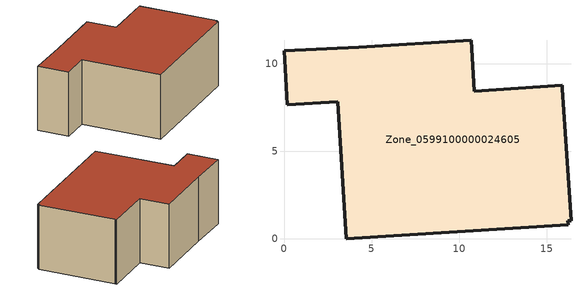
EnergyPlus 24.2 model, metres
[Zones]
Zone_0599100000024605
 floor ground (C_G): 16.39,1.03 16.21,1.02 16.22,0.79 3.55,0 3.07,7.83 0.19,7.65 0,10.74 4.26,10.93 10.69,11.32 10.87,8.41 15.89,8.75 15.9,8.63 15.91,8.55 z0
 wall outside (C_F): 4.26,10.93 0,10.74 0.19,7.65 3.07,7.83 3.55,0 16.22,0.79 16.21,1.02 16.39,1.03 15.91,8.55 15.9,8.63 15.89,8.75 10.87,8.41 10.69,11.32 4.26,10.93 z0:6.39
 roof outside (C_R): 16.21,1.02 16.39,1.03 15.91,8.55 15.9,8.63 15.89,8.75 10.87,8.41 10.69,11.32 4.26,10.93 0,10.74 0.19,7.65 3.07,7.83 3.55,0 16.22,0.79 z6.39
[BUILDING]
Pand.0599100000024605: North Axis=0; Terrain=City; Loads Convergence Tolerance Value=0.04; Temperature Convergence Tolerance Value=0.4; Solar Distribution=FullExterior; Maximum Number of Warmup Days=25; Minimum Number of Warmup Days=1
[Site:Location]
Rotterdam.The.Hague.AP_ZH_NLD Design_Conditions: Latitude=51.96; Longitude=4.45; Time Zone=1; Elevation=-4.5
[SITE:GROUNDTEMPERATURE:BUILDINGSURFACE]
18, 18, 18, 18, 18, 18, 18, 18, 18, 18, 18, 18
[MATERIAL] Thermal Absorptance=0.9; Solar Absorptance=0.7; Visible Absorptance=0.7
Name | Roughness | Thickness | Conductivity | Density | Specific Heat
G.TC.1946-1964 | MediumSmooth | 0.15 | 1 | 540 | 1210
F.TC.1946-1964 | Rough | 0.3 | 0.857143 | 1920 | 840
R.TC.1946-1964 | MediumRough | 0.2 | 0.235294 | 1500 | 1000
[CONSTRUCTION]
C_G: G.TC.1946-1964
C_F: F.TC.1946-1964
C_R: R.TC.1946-1964
[ZONE]
Zone_0599100000024605: Type=1; Multiplier=1; Ceiling Height=Autocalculate; Volume=Autocalculate; Floor Area=autocalculate; Part of Total Floor Area=Yes
[ZONEINFILTRATION:DESIGNFLOWRATE]
Infil_Zone_0599100000024605: Zone or ZoneList or Space or SpaceList=Zone_0599100000024605; Schedule=AlwaysOn; Design Flow Rate Calculation Method=Flow/Area; Flow Rate per Floor Area=0.003; Constant Term Coefficient=1; Temperature Term Coefficient=0; Velocity Term Coefficient=0; Velocity Squared Term Coefficient=0
[HVACTEMPLATE:ZONE:IDEALLOADSAIRSYSTEM]
Zone_0599100000024605: Maximum Heating Supply Air Temperature=50; Minimum Cooling Supply Air Temperature=13; Maximum Heating Supply Air Humidity Ratio=0.0156; Minimum Cooling Supply Air Humidity Ratio=0.0077; Heating Limit=NoLimit; Cooling Limit=NoLimit; Dehumidification Control Type=ConstantSensibleHeatRatio; Cooling Sensible Heat Ratio=0.7; Dehumidification Setpoint=60; Humidification Control Type=None; Humidification Setpoint=30; Outdoor Air Method=None; Outdoor Air Flow Rate per Person=0.00944; Outdoor Air Flow Rate per Zone Floor Area=0; Outdoor Air Flow Rate per Zone=0; Demand Controlled Ventilation Type=None; Outdoor Air Economizer Type=NoEconomizer; Heat Recovery Type=None; Sensible Heat Recovery Effectiveness=0.7; Latent Heat Recovery Effectiveness=0.65
[ZONECONTROL:THERMOSTAT]
ThermostatControl_Zone_0599100000024605: Zone or ZoneList=Zone_0599100000024605; Control Type Schedule=DualSetpointControlType; Control 1=Thermostat_Zone_0599100000024605; Temperature Difference Between Cutout And Setpoint=0
[THERMOSTATSETPOINT:DUALSETPOINT]
Thermostat_Zone_0599100000024605: Heating Setpoint Temperature Schedule=HeatingSetpoint_Zone_0599100000024605; Cooling Setpoint Temperature Schedule=CoolingSetpoint_Zone_0599100000024605
[SCHEDULE:COMPACT]
HeatingSetpoint_Zone_0599100000024605: Through: 12/31, For: AllDays, Until: 24:00, 21
CoolingSetpoint_Zone_0599100000024605: Through: 12/31, For: AllDays, Until: 24:00, 24
DualSetpointControlType: Through: 12/31, For: AllDays, Until: 24:00, 4
AlwaysOn: Through: 12/31, For: AllDays, Until: 24:00, 1
